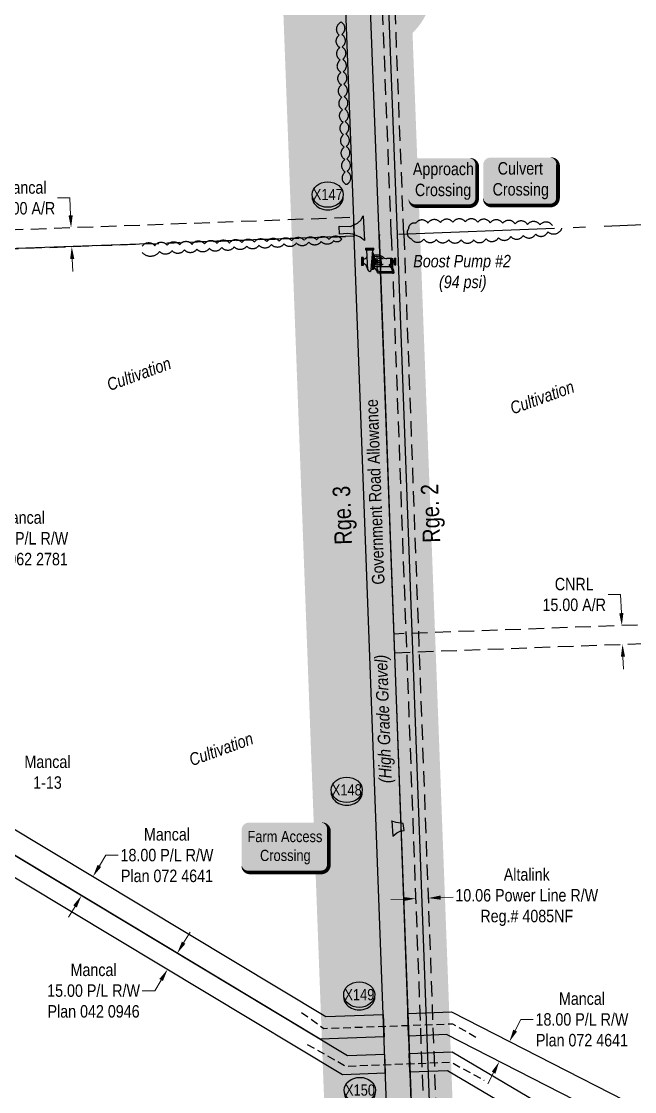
# Model space of a CAD drawing. Extents: x 665644 to 688844, y 5825051 to 5844826.
# Drawn here: x 683203 to 683695, y 5832525 to 5833384 of the extents above; entities that cross this region are included whole.
import ezdxf
from ezdxf.enums import TextEntityAlignment as Align

# ---------------------------------------------------------------- set-up
doc = ezdxf.new("R2010")
doc.units = 0
doc.header["$LTSCALE"] = 5
doc.header["$PDSIZE"] = 0.5
for name, pattern in [('0', [1, 1, 0]), ('foc-ACCESSROAD', [3.75, 2.5, -1.25]), ('foc-FLOWLINE', [3.75, 2.5, -1.25]), ('foc-QUARTERLINE', [33, 25, -3, 2, -3]), ('UG_PIPE', [1.875, 1.25, -0.625])]:
    doc.linetypes.add(name, pattern=pattern)
doc.layers.get('Defpoints').update_dxf_attribs({"color": 9})
doc.layers.add('01452-24_Pumps', color=7, linetype='Continuous', plot=False)
for name, color, linetype in [('AS-PIPE-UG', 44, 'UG_PIPE'), ('AS-POWER', 104, 'foc-POWER'), ('AS-ROADS', 254, 'Continuous'), ('CG-NOTES', 7, 'Continuous'), ('D-TXT', 6, 'Continuous'), ('F-AR', 190, 'foc-ACCESSROAD'), ('F-EZE', 190, 'foc-FLOWLINE'), ('F-RW', 190, 'Continuous'), ('F-WS', 190, 'foc-ACCESSROAD'), ('L-BD', 7, 'Continuous'), ('L-QSEC', 8, 'foc-QUARTERLINE'), ('L-ROAD-T', 7, 'Continuous'), ('L-SEC', 7, 'Continuous'), ('P-BUFFER-H 30m', 51, 'Continuous'), ('P-CROSSINGS', 250, 'Continuous'), ('P-TEMP-BLOCKS', 250, 'Continuous'), ('T-BUSH', 110, '0')]:
    doc.layers.add(name, color=color, linetype=linetype)
for name, color, linetype, lineweight in [('F-AR-T', 190, 'Continuous', 9), ('F-EZE-T', 190, 'Continuous', 9), ('F-RW-T', 190, 'Continuous', 9), ('F-WS-T', 190, 'Continuous', 9), ('T-TEXT', 48, 'Continuous', 18)]:
    doc.layers.add(name, color=color, linetype=linetype, lineweight=lineweight)
doc.layers.add('P-PROPOSED-WL4', color=7, linetype='Continuous', true_color=0x5b5bc8)
doc.styles.add('100L', font='ARIALN.TTF', dxfattribs={"height": 11})
doc.styles.add('175L', font='ARIALN.TTF', dxfattribs={"height": 20})
doc.styles.add('80', font='ARIALN.TTF', dxfattribs={"height": 10})
doc.styles.add('80CG', font='ARIALN.TTF', dxfattribs={"height": 10})
doc.styles.add('80L', font='ARIALN.TTF', dxfattribs={"height": 10})
doc.styles.add('80LS', font='ARIALNI.TTF', dxfattribs={"height": 10})
doc.styles.add('Crossing', font='ARIALN.TTF', dxfattribs={"height": 10})
doc.styles.add('foc-LtypeFont', font='ARIALN.TTF', dxfattribs={"height": 7.35})
doc.linetypes.add('foc-POWER', pattern='A,6,-1,["P",foc-LtypeFont,S=0.2,R=0,X=-0.625,Y=-0.75],-1.24,4', length=12.24)
doc.dimstyles.new('Compass 5 000', dxfattribs={"dimscale": 5, "dimtxt": 9, "dimasz": 2, "dimexe": 0.2, "dimexo": 0.0625, "dimgap": 0.5, "dimtad": 0, "dimtih": 1, "dimtoh": 1, "dimzin": 0, "dimdsep": 46, "dimtxsty": '80CG', "dimcen": 0.1, "dimse1": 1, "dimse2": 1, "dimclrd": 256, "dimclrt": 256, "dimaunit": 1, "dimadec": 4, "dimazin": 0, "dimtfac": 0.06, "dimtofl": 0, "dimtmove": 0, "dimatfit": 1, "dimfxl": 0.2, "dimtolj": 1, "dimtzin": 0, "dimlwd": -1, "dimarcsym": 0})

# ---------------------------------------------------------------- blocks, each defined once
blk = doc.blocks.new('*U385')
h = blk.add_hatch(color=254)
edge = h.paths.add_edge_path()
edge.add_line((-24, -20), (24, -20))
edge.add_arc((24, -14), 6, 270, 360)
edge.add_line((30, -14), (30, 12.5))
edge.add_arc((24, 12.5), 6, 0, 90)
edge.add_line((24, 18.5), (-24, 18.5))
edge.add_arc((-24, 12.5), 6, 90, 180)
edge.add_line((-30, 12.5), (-30, -14))
edge.add_arc((-24, -14), 6, 180, 270)
at = {"color": 160, "flags": 128}
blk.add_lwpolyline([(-24, -20, 3, 3, 0), (24, -20, 3, 3, 0.414214), (30, -14, 3, 3, 0), (30, 12.5, 3, 0, 0.414214), (24, 18.5, 0, 0, 0), (-24, 18.5, 0, 0, 0.414214), (-30, 12.5, 0, 0, 0), (-30, -14, 0, 3, 0.414214)], format="xyseb", close=True, dxfattribs=at)
at = {"color": 160, "style": '80'}
blk.add_attdef('ENTER_TEXT_001', (-26.85, -4.92), '', height=10, dxfattribs=at)
blk = doc.blocks.new('*D2086')
at = {"layer": 'Defpoints', "color": 0, "transparency": 16777216}
for p in [(683233.83, 5833217.71), (683242.59, 5833218.03), (683234.38, 5833202.72)]:
    blk.add_point(p, dxfattribs=at)
at = {"layer": 'F-AR-T', "transparency": 16777216}
for p, q in [((683241.7, 5833242.06), (683231.7, 5833242.06)), ((683242.22, 5833228.02), (683241.7, 5833242.06)), ((683243.51, 5833193.05), (683243.88, 5833183.05))]:
    blk.add_line(p, q, dxfattribs=at)
for points in [[(683243.89, 5833228.08), (683240.55, 5833227.96), (683242.59, 5833218.03)], [(683245.18, 5833193.11), (683241.84, 5833192.99), (683243.14, 5833203.04)]]:
    blk.add_solid(points, dxfattribs=at)
at = {"layer": 'F-AR-T', "transparency": 16777216, "insert": (683204.42, 5833242.06), "char_height": 10, "attachment_point": 5, "style": '80CG'}
blk.add_mtext('\\A1;Mancal\\P15.00 A/R', dxfattribs=at)
blk = doc.blocks.new('*D2088')
at = {"layer": 'Defpoints', "color": 0, "transparency": 16777216}
for p in [(683668.31, 5832898.08), (683684.63, 5832898.69), (683668.86, 5832883.09)]:
    blk.add_point(p, dxfattribs=at)
at = {"layer": 'F-AR-T', "transparency": 16777216}
for p, q in [((683683.71, 5832923.64), (683673.71, 5832923.64)), ((683684.26, 5832908.68), (683683.71, 5832923.64)), ((683685.56, 5832873.71), (683685.93, 5832863.71))]:
    blk.add_line(p, q, dxfattribs=at)
for points in [[(683685.93, 5832908.74), (683682.6, 5832908.62), (683684.63, 5832898.69)], [(683687.23, 5832873.77), (683683.9, 5832873.64), (683685.19, 5832883.7)]]:
    blk.add_solid(points, dxfattribs=at)
at = {"layer": 'F-AR-T', "transparency": 16777216, "insert": (683646.43, 5832923.64), "char_height": 10, "attachment_point": 5, "style": '80CG'}
blk.add_mtext('\\A1;CNRL\\P15.00 A/R', dxfattribs=at)
blk = doc.blocks.new('*D2092')
at = {"layer": 'Defpoints', "color": 0, "transparency": 16777216}
for p in [(683519.03, 5832683.1), (683529.08, 5832683.49), (683529.22, 5832679.88)]:
    blk.add_point(p, dxfattribs=at)
at = {"layer": 'F-EZE-T', "transparency": 16777216}
for p, q in [((683509.17, 5832679.11), (683499.18, 5832678.72)), ((683539.21, 5832680.26), (683549.2, 5832680.64))]:
    blk.add_line(p, q, dxfattribs=at)
for points in [[(683509.11, 5832680.77), (683509.24, 5832677.44), (683519.17, 5832679.49)], [(683539.15, 5832681.93), (683539.27, 5832678.59), (683529.22, 5832679.88)]]:
    blk.add_solid(points, dxfattribs=at)
at = {"layer": 'F-EZE-T', "transparency": 16777216, "insert": (683608.34, 5832680.64), "char_height": 10, "attachment_point": 5, "style": '80CG'}
blk.add_mtext('\\A1;Altalink\\P10.06 Power Line R/W\\PReg.# 4085NF', dxfattribs=at)
blk = doc.blocks.new('*D2117')
at = {"layer": 'Defpoints', "color": 0, "transparency": 16777216}
for p in [(683245.25, 5832706.16), (683260.17, 5832697.18), (683235.98, 5832690.76)]:
    blk.add_point(p, dxfattribs=at)
at = {"layer": 'F-RW-T', "transparency": 16777216}
for p, q in [((683265.32, 5832705.75), (683270.48, 5832714.32)), ((683270.48, 5832714.32), (683280.48, 5832714.32)), ((683245.75, 5832673.22), (683240.59, 5832664.65))]:
    blk.add_line(p, q, dxfattribs=at)
for points in [[(683263.9, 5832706.61), (683266.75, 5832704.89), (683260.17, 5832697.18)], [(683244.32, 5832674.07), (683247.18, 5832672.36), (683250.9, 5832681.78)]]:
    blk.add_solid(points, dxfattribs=at)
at = {"layer": 'F-RW-T', "transparency": 16777216, "insert": (683319.57, 5832714.32), "char_height": 10, "attachment_point": 5, "style": '80CG'}
blk.add_mtext('\\A1;Mancal\\P18.00 P/L R/W\\PPlan 072 4641', dxfattribs=at)
blk = doc.blocks.new('*D2118')
at = {"layer": 'Defpoints', "color": 0, "transparency": 16777216}
for p in [(683321.17, 5832639.49), (683313.44, 5832626.65), (683320.05, 5832622.67)]:
    blk.add_point(p, dxfattribs=at)
at = {"layer": 'F-RW-T', "transparency": 16777216}
for p, q in [((683332.94, 5832644.08), (683338.1, 5832652.65)), ((683314.89, 5832614.1), (683309.74, 5832605.53)), ((683309.74, 5832605.53), (683299.74, 5832605.53))]:
    blk.add_line(p, q, dxfattribs=at)
for points in [[(683331.51, 5832644.94), (683334.37, 5832643.22), (683327.78, 5832635.51)], [(683313.47, 5832614.96), (683316.32, 5832613.24), (683320.05, 5832622.67)]]:
    blk.add_solid(points, dxfattribs=at)
at = {"layer": 'F-RW-T', "transparency": 16777216, "insert": (683260.65, 5832605.53), "char_height": 10, "attachment_point": 5, "style": '80CG'}
blk.add_mtext('\\A1;Mancal\\P15.00 P/L R/W\\PPlan 042 0946', dxfattribs=at)
blk = doc.blocks.new('*D2120')
at = {"layer": 'Defpoints', "color": 0, "transparency": 16777216}
for p in [(683593.04, 5832565.32), (683594.47, 5832564.59), (683584.84, 5832549.3)]:
    blk.add_point(p, dxfattribs=at)
at = {"layer": 'F-RW-T', "transparency": 16777216}
for p, q in [((683599.02, 5832573.5), (683603.58, 5832582.4)), ((683603.58, 5832582.4), (683613.58, 5832582.4)), ((683581.71, 5832539.67), (683577.15, 5832530.77))]:
    blk.add_line(p, q, dxfattribs=at)
for points in [[(683597.54, 5832574.26), (683600.51, 5832572.74), (683594.47, 5832564.59)], [(683580.23, 5832540.43), (683583.19, 5832538.91), (683586.27, 5832548.57)]]:
    blk.add_solid(points, dxfattribs=at)
at = {"layer": 'F-RW-T', "transparency": 16777216, "insert": (683652.66, 5832582.4), "char_height": 10, "attachment_point": 5, "style": '80CG'}
blk.add_mtext('\\A1;Mancal\\P18.00 P/L R/W\\PPlan 072 4641', dxfattribs=at)
blk = doc.blocks.new('*D2135')
at = {"layer": 'Defpoints', "color": 0, "transparency": 16777216}
for p in [(683128.89, 5832969.9), (683143.87, 5832970.45), (683143.96, 5832967.98)]:
    blk.add_point(p, dxfattribs=at)
at = {"layer": 'F-RW-T', "transparency": 16777216}
for p, q in [((683118.99, 5832967.05), (683109, 5832966.68)), ((683153.96, 5832968.35), (683163.95, 5832968.71))]:
    blk.add_line(p, q, dxfattribs=at)
for points in [[(683118.93, 5832968.72), (683119.05, 5832965.39), (683128.99, 5832967.42)], [(683153.9, 5832970.01), (683154.02, 5832966.68), (683143.96, 5832967.98)]]:
    blk.add_solid(points, dxfattribs=at)
at = {"layer": 'F-RW-T', "transparency": 16777216, "insert": (683203.04, 5832968.71), "char_height": 10, "attachment_point": 5, "style": '80CG'}
blk.add_mtext('\\A1;Mancal\\P15.00 P/L R/W\\PPlan 062 2781', dxfattribs=at)
blk = doc.blocks.new('xing2')
h = blk.add_hatch(color=50)
h.dxf.hatch_style = 1
edge = h.paths.add_edge_path()
edge.add_ellipse((0, 0), major_axis=(-12.5, 0), ratio=0.816297, start_angle=0, end_angle=360)
h = blk.add_hatch(color=250)
h.dxf.hatch_style = 1
edge = h.paths.add_edge_path()
edge.add_ellipse((0, -2.05), major_axis=(-12.5, 0), ratio=0.816297, start_angle=0, end_angle=180)
edge.add_line((12.5, -2.05), (12.5, 0))
edge.add_ellipse((0, 0), major_axis=(-12.5, 0), ratio=0.816297, start_angle=0, end_angle=180, ccw=False)
edge.add_line((-12.5, 0), (-12.5, -2.05))
at = {"color": 250}
blk.add_ellipse((0, 0), major_axis=(-12.5, 0), ratio=0.816297, dxfattribs=at)
blk.add_ellipse((0, -2.05), major_axis=(-12.5, 0), ratio=0.816297, start_param=0, end_param=3.141593, dxfattribs=at)
at = {"color": 250, "style": 'Crossing'}
blk.add_attdef('CROSSING', text='', height=9, dxfattribs=at).set_placement((0.09, 0.02), align=Align.MIDDLE_CENTER)
at = {"color": 250, "style": 'Crossing', "flags": 1}
for tag, p in [('OWNER', (0.09, -12.49)), ('DESCRIPTION', (0.09, -25.77)), ('LOCATION', (0.09, -39.3)), ('DWG_REF', (0.09, -52.84))]:
    blk.add_attdef(tag, text='', height=9, dxfattribs=at).set_placement(p, align=Align.MIDDLE_CENTER)
blk = doc.blocks.new('*U2047')
h = blk.add_hatch(color=59)
edge = h.paths.add_edge_path()
edge.add_line((-21.5, -20), (21.5, -20))
edge.add_arc((21.5, -14), 6, 270, 360)
edge.add_line((27.5, -14), (27.5, 12.5))
edge.add_arc((21.5, 12.5), 6, 0, 90)
edge.add_line((21.5, 18.5), (-21.5, 18.5))
edge.add_arc((-21.5, 12.5), 6, 90, 180)
edge.add_line((-27.5, 12.5), (-27.5, -14))
edge.add_arc((-21.5, -14), 6, 180, 270)
at = {"color": 1, "flags": 128}
blk.add_lwpolyline([(-21.5, -20, 3, 3, 0), (21.5, -20, 3, 3, 0.414214), (27.5, -14, 3, 3, 0), (27.5, 12.5, 3, 0, 0.414214), (21.5, 18.5, 0, 0, 0), (-21.5, 18.5, 0, 0, 0.414214), (-27.5, 12.5, 0, 0, 0), (-27.5, -14, 0, 3, 0.414214)], format="xyseb", close=True, dxfattribs=at)
blk.add_lwpolyline([(-70.43, -37.66, 0, 7.5, 0), (0, 0, 0, 0, 0)], format="xyseb", dxfattribs=at)
at = {"color": 1, "style": '80'}
blk.add_attdef('ENTER_TEXT_001', (-35.99, -5), '', height=10, dxfattribs=at)
blk = doc.blocks.new('*U2072')
h = blk.add_hatch(color=71)
edge = h.paths.add_edge_path()
edge.add_line((-29, -21.5), (29, -21.5))
edge.add_arc((29, -15.5), 6, 270, 360)
edge.add_line((35, -15.5), (35, 12.5))
edge.add_arc((29, 12.5), 6, 0, 90)
edge.add_line((29, 18.5), (-29, 18.5))
edge.add_arc((-29, 12.5), 6, 90, 180)
edge.add_line((-35, 12.5), (-35, -15.5))
edge.add_arc((-29, -15.5), 6, 180, 270)
at = {"color": 250, "flags": 128}
blk.add_lwpolyline([(-29, -21.5, 3, 3, 0), (29, -21.5, 3, 3, 0.414214), (35, -15.5, 3, 3, 0), (35, 12.5, 3, 0, 0.414214), (29, 18.5, 0, 0, 0), (-29, 18.5, 0, 0, 0.414214), (-35, 12.5, 0, 0, 0), (-35, -15.5, 0, 3, 0.414214)], format="xyseb", close=True, dxfattribs=at)
at = {"flags": 128}
blk.add_lwpolyline([(69.53, 18.95, 0, 7.5, 0), (0, 0, 0, 0, 0)], format="xyseb", dxfattribs=at)
at = {"color": 250, "style": '80'}
blk.add_attdef('ENTER_TEXT_001', (-30.66, 2.65), '', height=9, dxfattribs=at)
blk = doc.blocks.new('A$C32476C2E')
for p, q in [((-61.9, 54.2), (-61.9, 47.2)), ((-61.9, 54.2), (-26.7, 54.2)), ((-61.9, 50.7), (-26.7, 50.7)), ((-61.9, 47.2), (-26.7, 47.2)), ((-51.3, -37.8), (-56.6, 46.4)), ((-37.3, -37.2), (-31, 46.6)), ((-26.7, 47.2), (-26.7, 54.2)), ((-72.4, 15.5), (-79.5, 15.5)), ((-79.5, 15.5), (-79.5, -19.6)), ((-76, 15.5), (-76, -19.6)), ((-72.4, 15.5), (-72.4, -19.6)), ((-32, -2.1), (-32, 33.1)), ((-27.6, 33.1), (-32, 33.1)), ((-27.6, 24.3), (-27.6, 33.1)), ((-27.6, -2.1), (-27.6, 24.3)), ((-23.2, 24.3), (-27.6, 24.3)), ((-23.2, -2.1), (-23.2, 24.3)), ((-19.7, -2.1), (-19.7, 6.8)), ((-19.7, 4.3), (-13.4, 4.3)), ((-13.4, 6.8), (-9.9, 6.8)), ((-13.4, -2.1), (-13.4, 6.8)), ((-9.9, -2.1), (-9.9, 6.8)), ((-9.9, 2.3), (1.4, 2.3)), ((1.4, 4.2), (3.1, 5.9)), ((1.4, -2.1), (1.4, 4.2)), ((3.1, -2.1), (3.1, 8.5)), ((5.3, -2.1), (5.3, 8.8)), ((50.6, 10.2), (29.5, 10.2)), ((47.1, -14.4), (47.1, 10.2)), ((50.6, -14.4), (50.6, 10.2)), ((54.1, 3.2), (50.6, 6.7)), ((54.1, -7.3), (54.1, 3.2)), ((59.4, 2.3), (54.1, 2.3)), ((62.9, 5), (59.4, 5)), ((59.4, -9.1), (59.4, 5)), ((62.9, -16.1), (62.9, 12)), ((62.9, 12), (68.2, 12)), ((68.2, -16.1), (68.2, 12)), ((-72.4, -19.6), (-79.5, -19.6)), ((-51.1, -39.2), (-57.1, -22.7)), ((-27.6, -37.2), (-37.3, -37.2)), ((-32, -2.1), (-32, -37.2)), ((-27.6, -2.1), (-27.6, -28.4)), ((-27.6, -28.4), (-27.6, -37.2)), ((-23.2, -28.4), (-27.6, -28.4)), ((-23.2, -2.1), (-23.2, -28.4)), ((-19.7, -2.1), (-19.7, -10.9)), ((-19.7, -8.4), (-13.4, -8.4)), ((-13.4, -2.1), (-13.4, -10.9)), ((-13.4, -10.9), (-9.9, -10.9)), ((4.3, -24.1), (-10.6, -26.9)), ((-9.9, -2.1), (-9.9, -10.9)), ((-9.9, -6.5), (1.4, -6.5)), ((54.9, -45.8), (-6.2, -45.8)), ((1.4, -2.1), (1.4, -8.3)), ((1.4, -8.3), (3.1, -10)), ((3.1, -2.1), (3.1, -12.6)), ((4.3, -18.7), (4.3, -24.1)), ((4.3, -24.1), (45.7, -24.1)), ((5.3, -2.1), (5.3, -12.9)), ((50.6, -14.4), (45.3, -14.4)), ((54.1, -7.3), (50.6, -10.8)), ((59.4, -6.5), (54.1, -6.5)), ((62.9, -9.1), (59.4, -9.1)), ((62.9, -16.1), (68.2, -16.1)), ((-10.2, -51.1), (61.2, -51.1)), ((4.3, -49), (2.2, -51.1)), ((39.4, -49), (4.3, -49)), ((39.4, -49), (41.5, -51.1))]:
    blk.add_line(p, q)
for centre, radius, start, end in [((-57.3, 46.5), 0.664, 348.3965, 77.2723), ((-30.3, 46.4), 0.729, 94.5399, 183.8661), ((-70.7, 24.3), 16, 263.5945, 348.0269), ((-14.1, -21.6), 46.8, 56.1901, 101.1901), ((-14.1, -21.6), 40.7, 56.1901, 102.9092), ((-13.7, 6), 6.05, 82.5569, 172.5569), ((-13.8, -30.6), 42.6, 66.5291, 88.7878), ((3.5, 13.4), 4.89, 265.5774, 292.9639), ((6.9, 5.5), 3.68, 95.1632, 112.9639), ((13.4, 17.3), 7.11, 226.6908, 273.7462), ((29.2, 35), 24.7, 225.6986, 270.6986), ((-71, -26.8), 14.5, 16.3708, 95.5387), ((-44.3, -37.5), 7.04, 182.3453, 2.3453), ((-14.1, 17.5), 40.7, 257.0908, 303.8099), ((-52.7, -60.4), 43.5, 12.3381, 47.3381), ((-13.7, -10.1), 6.05, 187.4431, 277.4431), ((-9.9, -30.4), 3.52, 100.7582, 215.0512), ((-13.8, 26.5), 42.6, 271.2122, 293.4709), ((-52.7, -60.4), 48.7, 17.3819, 35.0512), ((3.5, -17.5), 4.89, 67.0361, 94.4226), ((6.9, -9.6), 3.68, 247.0361, 264.8368), ((13.4, -21.5), 7.11, 86.2538, 133.3092), ((-10.2, -60.7), 66.8, 12.8303, 42.6217), ((-10.2, -60.7), 72.1, 7.6217, 42.6217)]:
    blk.add_arc(centre, radius, start, end)

msp = doc.modelspace()

# ---------------------------------------------------------------- hatches: boundary and pattern name
at = {"layer": 'AS-ROADS'}
h = msp.add_hatch(color=256, dxfattribs=at)
h.dxf.hatch_style = 1
h.paths.add_polyline_path([(683457.709, 5833219.443), (683466.913, 5833219.047), (683472.455, 5833221.816), (683475.227, 5833224.19), (683477.008, 5833227.652), (683478.097, 5833207.969), (683474.534, 5833210.64), (683468.695, 5833213.014), (683464.34, 5833213.607), (683458.105, 5833212.915)])
h = msp.add_hatch(color=256, dxfattribs=at)
h.dxf.hatch_style = 1
h.paths.add_polyline_path([(683500.968, 5832729.49), (683504.127, 5832732.222), (683506.74, 5832733.619), (683509.899, 5832734.165), (683509.17, 5832739.812), (683503.459, 5832740.662), (683500.117, 5832741.694), (683500.056, 5832741.876)])
at = {"layer": 'P-BUFFER-H 30m'}
h = msp.add_hatch(color=256, dxfattribs=at)
h.dxf.hatch_style = 1
edge = h.paths.add_edge_path()
edge.add_line((677193.269, 5828855.566), (677090.336, 5828851.801))
edge.add_line((677090.336, 5828851.801), (677088.023, 5828904.381))
edge.add_arc((677137.974, 5828906.578), 50, 92.094528, 182.519115, ccw=False)
edge.add_line((677136.147, 5828956.545), (677941.688, 5828986.006))
edge.add_line((677941.688, 5828986.006), (678734.42, 5829015.192))
edge.add_line((678734.42, 5829015.192), (678774.367, 5829016.654))
edge.add_line((678774.367, 5829016.654), (678795.396, 5829017.452))
edge.add_arc((678838.014, 5828991.303), 50, 92.178655, 148.468111, ccw=False)
edge.add_line((678836.113, 5829041.267), (679095.938, 5829051.152))
edge.add_line((679095.938, 5829051.152), (679103.036, 5829053.873))
edge.add_arc((679120.935, 5829007.187), 50, 92.18666, 110.977343, ccw=False)
edge.add_line((679119.028, 5829057.15), (679561.069, 5829074.029))
edge.add_arc((679566.877, 5829024.367), 50, 92.195397, 96.670962, ccw=False)
edge.add_line((679564.962, 5829074.33), (680316.8, 5829103.153))
edge.add_line((680316.8, 5829103.153), (680289.023, 5829852.071))
edge.add_line((680289.023, 5829852.071), (680264.048, 5830522.758))
edge.add_arc((680314.013, 5830524.619), 50, 133.261285, 182.132573, ccw=False)
edge.add_line((680279.747, 5830561.031), (680276.19, 5830656.553))
edge.add_line((680276.19, 5830656.553), (680246.206, 5831460.205))
edge.add_line((680246.206, 5831460.205), (680215.344, 5832284.366))
edge.add_arc((680265.309, 5832286.237), 50, 92.148626, 182.144523, ccw=False)
edge.add_line((680263.435, 5832336.202), (681068.877, 5832366.421))
edge.add_line((681068.877, 5832366.421), (681821.394, 5832394.722))
edge.add_line((681821.394, 5832394.722), (681805.592, 5832816.244))
edge.add_arc((681855.557, 5832818.117), 50, 143.113192, 182.146882, ccw=False)
edge.add_line((681815.566, 5832848.129), (681834.727, 5832873.661))
edge.add_arc((681874.718, 5832843.649), 50, 2.145927, 143.113192, ccw=False)
edge.add_line((681924.683, 5832845.521), (681941.407, 5832399.199))
edge.add_line((681941.407, 5832399.199), (682694.704, 5832426.991))
edge.add_line((682694.704, 5832426.991), (683448.053, 5832454.846))
edge.add_line((683448.053, 5832454.846), (683412.213, 5833411.237))
edge.add_arc((683462.178, 5833413.109), 50, 133.565482, 182.146115, ccw=False)
edge.add_line((683427.719, 5833449.338), (683406.04, 5834013.774))
edge.add_line((683406.04, 5834013.774), (683375.91, 5834817.728))
edge.add_line((683375.91, 5834817.728), (683346.274, 5835616.304))
edge.add_line((683346.274, 5835616.304), (683345.971, 5835624.47))
edge.add_arc((683395.936, 5835626.324), 50, 171.348033, 182.125311, ccw=False)
edge.add_arc((683395.097, 5835645.629), 50, 182.142372, 193.631033, ccw=False)
edge.add_line((683345.132, 5835643.76), (683345.021, 5835646.731))
edge.add_line((683345.021, 5835646.731), (683335.11, 5835911.648))
edge.add_arc((683366.567, 5835950.513), 50, 182.141669, 231.014692, ccw=False)
edge.add_line((683316.601, 5835948.644), (683298.039, 5836445.008))
edge.add_line((683298.039, 5836445.008), (683267.917, 5837249.164))
edge.add_line((683267.917, 5837249.164), (683237.717, 5838052.934))
edge.add_line((683237.717, 5838052.934), (683209.07, 5838812.752))
edge.add_line((683209.07, 5838812.752), (683139.449, 5838810.244))
edge.add_arc((683137.649, 5838860.212), 50, 205.68511, 272.063103, ccw=False)
edge.add_arc((683124.628, 5838876.927), 50, 182.119792, 230.149866, ccw=False)
edge.add_line((683074.663, 5838875.077), (683017.909, 5840408.349))
edge.add_arc((683049.4, 5840447.187), 50, 182.145622, 230.963518, ccw=False)
edge.add_line((682999.435, 5840445.315), (682997.691, 5840491.846))
edge.add_line((682997.691, 5840491.846), (682967.908, 5841296.329))
edge.add_line((682967.908, 5841296.329), (682938.387, 5842093.709))
edge.add_arc((682988.352, 5842095.559), 50, 111.056679, 182.120317, ccw=False)
edge.add_arc((683005.084, 5842106.218), 50, 91.93417, 133.94126, ccw=False)
edge.add_line((683003.396, 5842156.19), (683115.102, 5842159.962))
edge.add_arc((683116.789, 5842109.99), 50, 73.049626, 91.934171, ccw=False)
edge.add_arc((683171.26, 5842288.71), 136.837, 253.049626, 272.060035)
edge.add_arc((683177.977, 5842101.994), 50, 91.934143, 92.060035, ccw=False)
edge.add_line((683176.289, 5842151.966), (683814.64, 5842173.523))
edge.add_line((683814.64, 5842173.523), (684621.661, 5842200.776))
edge.add_line((684621.661, 5842200.776), (684641.583, 5842201.582))
edge.add_line((684641.583, 5842201.582), (685446.139, 5842234.14))
edge.add_line((685446.139, 5842234.14), (685960.118, 5842255.042))
edge.add_arc((685970.6, 5841999.021), 256.236, 75.235843, 92.344426, ccw=False)
edge.add_arc((686023.158, 5842198.447), 50, 25.111824, 75.237538, ccw=False)
edge.add_line((686068.432, 5842219.666), (686069.06, 5842218.328))
edge.add_line((686069.06, 5842218.328), (686069.117, 5842218.206))
edge.add_line((686069.117, 5842218.206), (686151.794, 5842041.802))
edge.add_line((686151.794, 5842041.802), (686199.9, 5842064.349))
edge.add_arc((686221.119, 5842019.075), 50, 28.961833, 115.111824, ccw=False)
edge.add_arc((684692.829, 5841173.26), 1796.733, 27.368596, 28.961833, ccw=False)
edge.add_arc((686159.441, 5842138.172), 189.59, 312.879002, 331.455065)
edge.add_arc((686369.908, 5842023.684), 50, 151.393766, 151.455059, ccw=False)
edge.add_line((686326.011, 5842047.623), (686381.479, 5842149.331))
edge.add_arc((686653.533, 5842001.316), 309.713, 123.621492, 151.450949, ccw=False)
edge.add_arc((686531.973, 5842256.565), 50, 92.201047, 176.958117, ccw=False)
edge.add_line((686530.053, 5842306.528), (686619.657, 5842309.972))
edge.add_arc((686643.221, 5842265.873), 50, 92.204612, 118.118042, ccw=False)
edge.add_line((686641.298, 5842315.836), (687072.891, 5842332.451))
edge.add_line((687072.891, 5842332.451), (687822.064, 5842360.601))
edge.add_line((687822.064, 5842360.601), (687807.746, 5842732.726))
edge.add_line((687807.746, 5842732.726), (687793.2, 5843110.266))
edge.add_line((687793.2, 5843110.266), (687764.495, 5843859.411))
edge.add_line((687764.495, 5843859.411), (687743.267, 5843858.637))
edge.add_arc((687741.445, 5843908.604), 50, 182.098258, 272.088052, ccw=False)
edge.add_line((687691.478, 5843906.773), (687690.919, 5843922.037))
edge.add_line((687690.919, 5843922.037), (687685.175, 5843921.826))
edge.add_arc((687683.342, 5843971.793), 50, 182.100577, 272.100577, ccw=False)
edge.add_line((687633.376, 5843969.96), (687633.266, 5843972.958))
edge.add_arc((687683.232, 5843974.791), 50, 92.100577, 182.100577, ccw=False)
edge.add_line((687681.4, 5844024.757), (687740.11, 5844026.91))
edge.add_arc((687741.943, 5843976.944), 50, 2.098258, 92.100577, ccw=False)
edge.add_line((687791.909, 5843978.775), (687792.469, 5843963.499))
edge.add_line((687792.469, 5843963.499), (687813.608, 5843964.27))
edge.add_arc((687815.43, 5843914.303), 50, 2.194388, 92.088052, ccw=False)
edge.add_line((687865.394, 5843916.218), (687896.124, 5843114.22))
edge.add_line((687896.124, 5843114.22), (687910.67, 5842736.689))
edge.add_line((687910.67, 5842736.689), (687927.027, 5842311.553))
edge.add_arc((687877.064, 5842309.631), 50, -87.848159, 2.203367, ccw=False)
edge.add_line((687878.942, 5842259.666), (687076.807, 5842229.526))
edge.add_line((687076.807, 5842229.526), (686670.09, 5842213.869))
edge.add_arc((686646.522, 5842257.966), 50, 272.201051, 298.122091, ccw=False)
edge.add_line((686648.442, 5842208.003), (686596.388, 5842206.002))
edge.add_arc((686560.226, 5842240.533), 50, 291.298983, 316.321618, ccw=False)
edge.add_arc((686653.529, 5842001.211), 206.866, 111.298983, 121.896872)
edge.add_arc((686653.557, 5842001.471), 206.66, 121.941438, 151.489667)
edge.add_arc((686425.335, 5842125.444), 53.06, 331.393824, 331.484794, ccw=False)
edge.add_line((686471.918, 5842100.039), (686416.45, 5841998.332))
edge.add_arc((686159.441, 5842138.172), 292.59, 301.108355, 331.449231, ccw=False)
edge.add_arc((686284.777, 5841930.468), 50, 298.449673, 301.108355, ccw=False)
edge.add_line((686308.597, 5841886.506), (686291.758, 5841877.383))
edge.add_arc((686267.939, 5841921.345), 50, 205.404975, 298.449673, ccw=False)
edge.add_arc((684692.829, 5841173.26), 1693.733, 25.404975, 25.750387)
edge.add_arc((684692.829, 5841173.26), 1693.733, 25.750387, 25.872374)
edge.add_arc((684692.829, 5841173.26), 1693.733, 25.872374, 27.286963)
edge.add_line((686198.086, 5841949.747), (686147.516, 5841926.046))
edge.add_arc((686126.297, 5841971.32), 50, 205.111824, 295.111824, ccw=False)
edge.add_line((686081.023, 5841950.1), (685986.671, 5842151.411))
edge.add_arc((685970.594, 5841998.967), 153.289, 83.979554, 92.346249)
edge.add_line((685964.318, 5842152.128), (685450.314, 5842131.225))
edge.add_line((685450.314, 5842131.225), (684645.747, 5842098.667))
edge.add_line((684645.747, 5842098.667), (684625.647, 5842097.854))
edge.add_arc((684623.626, 5842147.813), 50, 271.93414, 272.316338, ccw=False)
edge.add_line((684625.314, 5842097.841), (683818.117, 5842070.582))
edge.add_line((683818.117, 5842070.582), (683179.82, 5842049.027))
edge.add_arc((683171.26, 5842288.71), 239.836, 255.283109, 272.045257, ccw=False)
edge.add_line((683110.332, 5842056.742), (683042.91, 5842054.466))
edge.add_line((683042.91, 5842054.466), (683070.838, 5841300.139))
edge.add_line((683070.838, 5841300.139), (683100.62, 5840495.68))
edge.add_line((683100.62, 5840495.68), (683101.228, 5840479.451))
edge.add_arc((683069.751, 5840440.602), 50, 2.119826, 50.984286, ccw=False)
edge.add_line((683119.717, 5840442.452), (683176.263, 5838914.799))
edge.add_arc((683139.864, 5838880.519), 50, 43.036828, 43.28391, ccw=False)
edge.add_line((683176.41, 5838914.642), (683258.239, 5838917.59))
edge.add_arc((683260.039, 5838867.622), 50, 2.159178, 92.063103, ccw=False)
edge.add_line((683310.003, 5838869.506), (683340.644, 5838056.808))
edge.add_line((683340.644, 5838056.808), (683370.844, 5837253.025))
edge.add_line((683370.844, 5837253.025), (683400.967, 5836448.86))
edge.add_line((683400.967, 5836448.86), (683418.01, 5835993.127))
edge.add_arc((683386.553, 5835954.262), 50, 2.142401, 51.013902, ccw=False)
edge.add_line((683436.518, 5835956.131), (683446.074, 5835700.688))
edge.add_line((683446.074, 5835700.688), (683600.399, 5835706.872))
edge.add_line((683600.399, 5835706.872), (683603.406, 5835706.992))
edge.add_line((683603.406, 5835706.992), (684089.691, 5835726.416))
edge.add_line((684089.691, 5835726.416), (684311.983, 5835735.295))
edge.add_line((684311.983, 5835735.295), (684841.261, 5835756.416))
edge.add_line((684841.261, 5835756.416), (684873.734, 5835780.118))
edge.add_arc((684903.212, 5835739.731), 50, 36.125072, 126.125473, ccw=False)
edge.add_line((684943.598, 5835769.209), (684946.083, 5835765.805))
edge.add_line((684946.083, 5835765.805), (684975.416, 5835766.987))
edge.add_arc((684977.43, 5835717.028), 50, -29.571573, 92.308021, ccw=False)
edge.add_line((685020.917, 5835692.352), (685015.074, 5835682.056))
edge.add_line((685015.074, 5835682.056), (685003.195, 5835661.117))
edge.add_arc((684959.707, 5835685.791), 50, 272.287823, 330.431041, ccw=False)
edge.add_line((684961.703, 5835635.831), (684201.401, 5835605.456))
edge.add_line((684201.401, 5835605.456), (683450.859, 5835575.476))
edge.add_line((683450.859, 5835575.476), (683478.838, 5834821.566))
edge.add_line((683478.838, 5834821.566), (683508.966, 5834017.678))
edge.add_line((683508.966, 5834017.678), (683532.198, 5833412.795))
edge.add_arc((683482.235, 5833410.876), 50, -46.492144, 2.199485, ccw=False)
edge.add_line((683516.657, 5833374.612), (683552.966, 5832405.714))
edge.add_arc((683503.001, 5832403.842), 50, -87.882475, 2.146115, ccw=False)
edge.add_line((683504.849, 5832353.876), (682698.506, 5832324.062))
edge.add_line((682698.506, 5832324.062), (681892.272, 5832294.317))
edge.add_arc((681890.428, 5832344.283), 50, 264.057705, 272.112898, ccw=False)
edge.add_arc((681876.342, 5832343.751), 50, 272.153458, 280.264602, ccw=False)
edge.add_line((681878.221, 5832293.787), (681072.743, 5832263.494))
edge.add_line((681072.743, 5832263.494), (680320.255, 5832235.262))
edge.add_line((680320.255, 5832235.262), (680349.134, 5831464.053))
edge.add_line((680349.134, 5831464.053), (680379.118, 5830660.39))
edge.add_line((680379.118, 5830660.39), (680384.188, 5830524.23))
edge.add_arc((680334.223, 5830522.37), 50, -46.738895, 2.132739, ccw=False)
edge.add_line((680368.489, 5830485.958), (680391.951, 5829855.896))
edge.add_line((680391.951, 5829855.896), (680421.691, 5829054.073))
edge.add_arc((680371.726, 5829052.22), 50, -87.804603, 2.124156, ccw=False)
edge.add_line((680373.641, 5829002.256), (679575.799, 5828971.671))
edge.add_arc((679569.977, 5829021.331), 50, 272.18666, 276.68636, ccw=False)
edge.add_line((679571.885, 5828971.367), (679131.721, 5828954.56))
edge.add_line((679131.721, 5828954.56), (679124.62, 5828951.838))
edge.add_arc((679106.72, 5828998.524), 50, 272.178655, 290.977343, ccw=False)
edge.add_line((679108.621, 5828948.56), (678884.591, 5828940.037))
edge.add_arc((678841.971, 5828966.182), 50, 272.187731, 328.473443, ccw=False)
edge.add_line((678843.88, 5828916.218), (678778.197, 5828913.709))
edge.add_arc((678776.288, 5828963.673), 50, 272.073065, 272.187731, ccw=False)
edge.add_line((678778.097, 5828913.705), (678738.127, 5828912.259))
edge.add_line((678738.127, 5828912.259), (677945.465, 5828883.075))
edge.add_line((677945.465, 5828883.075), (677193.269, 5828855.566))
at = {"layer": 'P-PROPOSED-WL4'}
h = msp.add_hatch(color=256, dxfattribs=at)
h.dxf.hatch_style = 1
h.paths.add_polyline_path([(678776.288, 5828963.673), (678841.971, 5828966.182), (678841.125, 5828988.42), (679106.72, 5828998.524), (679121.546, 5829004.208), (679569.977, 5829021.331), (679569.972, 5829021.484), (680371.726, 5829052.22), (680341.986, 5829854.036), (680317.122, 5830521.733), (680334.223, 5830522.37), (680329.152, 5830658.525), (680299.169, 5831462.182), (680268.419, 5832283.352), (681070.864, 5832313.458), (681876.342, 5832343.751), (681858.595, 5832817.167), (681872.038, 5832835.08), (681890.428, 5832344.283), (682696.659, 5832374.028), (683503.001, 5832403.842), (683465.288, 5833410.226), (683482.235, 5833410.876), (683459.001, 5834015.805), (683428.872, 5834819.712), (683399.237, 5835618.269), (683396.239, 5835618.158), (683425.874, 5834819.601), (683456.003, 5834015.693), (683479.122, 5833413.758), (683462.178, 5833413.109), (683499.891, 5832406.729), (682696.548, 5832377.025), (681893.313, 5832347.391), (681874.718, 5832843.649), (681855.557, 5832818.117), (681873.232, 5832346.636), (681070.751, 5832316.456), (680265.309, 5832286.237), (680296.172, 5831462.07), (680326.155, 5830658.414), (680331.114, 5830525.256), (680314.013, 5830524.619), (680338.988, 5829853.924), (680368.617, 5829055.102), (679566.877, 5829024.367), (679566.882, 5829024.214), (679120.935, 5829007.187), (679106.11, 5829001.502), (678838.014, 5828991.303), (678838.86, 5828969.066), (678776.229, 5828966.688)])

# ---------------------------------------------------------------- linework, layer by layer
at = {"layer": '01452-24_Pumps'}
msp.add_point((683490.511, 5833191.457), dxfattribs=at)
msp.add_point((683490.511, 5833191.457), dxfattribs=at)
at = {"layer": 'AS-PIPE-UG', "flags": 128}
for points in [[(683427.599, 5832588.057), (683445.526, 5832575.211), (683548.691, 5832578.93), (683570, 5832566.929)], [(683432.165, 5832562.366), (683463.115, 5832544.956), (683547.507, 5832548.168), (683574.228, 5832533.463)]]:
    msp.add_lwpolyline(points, dxfattribs=at)
at = {"layer": 'AS-POWER', "flags": 128}
for points in [[(683524.424, 5832287.382), (683520.575, 5832387.296), (683489.869, 5833212.1), (683459.001, 5834015.805), (683402.431, 5835532.088)], [(683504.638, 5833212.667), (683473.77, 5834016.372)], [(683534.161, 5832407.924), (683504.639, 5833212.642)]]:
    msp.add_lwpolyline(points, dxfattribs=at)
at = {"layer": 'AS-ROADS', "const_width": 6.999, "flags": 128}
msp.add_lwpolyline([(683382.94, 5835722.572), (683387.224, 5835631.895), (683433.222, 5834416.137), (683459.711, 5833731.661), (683492.251, 5832911.333), (683511.05, 5832397.649)], dxfattribs=at)
at = {"layer": 'AS-ROADS', "flags": 128}
for points in [[(683457.709, 5833219.443), (683466.913, 5833219.047), (683472.455, 5833221.816), (683475.227, 5833224.19), (683477.008, 5833227.652), (683478.097, 5833207.969), (683474.534, 5833210.64), (683468.695, 5833213.014), (683464.34, 5833213.607), (683458.105, 5833212.915)], [(683500.968, 5832729.49), (683504.127, 5832732.222), (683506.74, 5832733.619), (683509.899, 5832734.165), (683509.17, 5832739.812), (683503.459, 5832740.662), (683500.117, 5832741.694), (683500.056, 5832741.876)]]:
    msp.add_lwpolyline(points, close=True, dxfattribs=at)
at = {"layer": 'F-AR', "flags": 128}
msp.add_lwpolyline([(682856.858, 5833205.023), (683119.831, 5833214.705), (683136.617, 5833199.11), (683469.906, 5833211.408), (683469.353, 5833226.396), (683142.274, 5833214.327), (683125.488, 5833229.922), (682856.299, 5833220.011)], close=True, dxfattribs=at)
at = {"layer": 'F-EZE', "flags": 128}
for points in [[(683499.613, 5833212.474), (683468.745, 5834016.179)], [(683509.664, 5833212.86), (683478.796, 5834016.565)], [(683499.613, 5833212.457), (683529.135, 5832407.739)], [(683509.665, 5833212.826), (683539.187, 5832408.108)]]:
    msp.add_lwpolyline(points, dxfattribs=at)
at = {"layer": 'F-RW', "flags": 128}
for points in [[(683151.555, 5832762.538), (683447.094, 5832584.7), (683493.116, 5832586.432), (683493.787, 5832568.45), (683442.425, 5832566.508), (683152.37, 5832741.077)], [(683131.959, 5832735.873), (683460.459, 5832538.159), (683494.947, 5832539.481), (683494.312, 5832554.397), (683464.359, 5832553.321), (683139.727, 5832748.691)], [(683751.704, 5832416.675), (683749.905, 5832464.821), (683543.862, 5832570.278), (683513.458, 5832569.119), (683512.797, 5832587.105), (683547.877, 5832588.441), (683767.495, 5832476.031), (683769.681, 5832417.387)], [(683708.291, 5832415.024), (683707.328, 5832445.145), (683544.837, 5832541.208), (683514.519, 5832540.16), (683513.972, 5832555.104), (683548.583, 5832556.32), (683721.977, 5832453.813), (683723.282, 5832415.628)]]:
    msp.add_lwpolyline(points, close=True, dxfattribs=at)
at = {"layer": 'F-WS', "flags": 128}
msp.add_lwpolyline([(683502.166, 5832876.914), (683845.411, 5832889.638), (683844.855, 5832904.625), (683501.61, 5832891.901)], dxfattribs=at)
at = {"layer": 'L-QSEC', "flags": 128}
for points in [[(684290.089, 5833243.428), (683489.869, 5833212.1)], [(683469.906, 5833211.408), (682666.359, 5833181.759)]]:
    msp.add_lwpolyline(points, dxfattribs=at)
at = {"layer": 'L-SEC', "flags": 128}
for points in [[(683439.12, 5834014.917), (683469.906, 5833211.408)], [(683489.869, 5833212.1), (683459.001, 5834015.805)], [(683499.891, 5832406.729), (683469.906, 5833211.408)], [(683489.869, 5833212.1), (683519.391, 5832407.382)]]:
    msp.add_lwpolyline(points, dxfattribs=at)
at = {"layer": 'T-BUSH', "flags": 128}
msp.add_lwpolyline([(683459.396, 5833383.376, -0.5205671), (683459.796, 5833373.386, -0.5205671), (683460.196, 5833363.395, -0.5205671), (683460.596, 5833353.404, -0.5205671), (683460.996, 5833343.413, -0.5205671), (683461.396, 5833333.423, -0.5205671), (683461.795, 5833323.432, -0.5205671), (683462.195, 5833313.441, -0.5205671), (683462.595, 5833303.45, -0.5205671), (683462.995, 5833293.46, -0.5205671), (683463.395, 5833283.469, -0.5205671), (683463.795, 5833273.478, -0.5205671), (683464.195, 5833263.487, -0.5205671), (683464.594, 5833253.497, -0.5205671), (683463.163, 5833252.932, -0.5205671), (683462.715, 5833262.921, -0.5205671), (683462.268, 5833272.909, -0.5205671), (683461.82, 5833282.898, -0.5205671), (683461.372, 5833292.887, -0.5205671), (683460.924, 5833302.875, -0.5205671), (683460.476, 5833312.864, -0.5205671), (683460.028, 5833322.853, -0.5205671), (683459.58, 5833332.842, -0.5205671), (683459.132, 5833342.83, -0.5205671), (683458.684, 5833352.819, -0.5205671), (683458.236, 5833362.808, -0.5205671), (683457.788, 5833372.796, -0.5205671)], format="xyb", close=True, dxfattribs=at)
for points in [[(683628.961, 5833219.897, 0.5205671), (683618.972, 5833220.348, 0.5205671), (683608.984, 5833220.8, 0.5205671), (683598.995, 5833221.251, 0.5205671), (683589.007, 5833221.702, 0.5205671), (683579.018, 5833222.153, 0.5205671), (683569.03, 5833222.604, 0.5205671), (683559.039, 5833222.818, 0.5205671), (683549.044, 5833222.529, 0.5205671), (683539.05, 5833222.239, 0.5205671), (683529.055, 5833221.95, 0.5205671), (683519.061, 5833221.66, 0.5205671), (683513.463, 5833217.273, 0.5205671), (683515.746, 5833209.188, 0.5205671), (683525.743, 5833208.976, 0.5205671), (683535.739, 5833208.763, 0.5205671), (683545.736, 5833208.551, 0.5205671), (683555.732, 5833208.338, 0.5205671), (683565.722, 5833208.317, 0.5205671), (683575.678, 5833209.246, 0.5205671), (683585.633, 5833210.175, 0.5205671), (683595.589, 5833211.103, 0.5205671), (683605.544, 5833212.032, 0.5205671), (683615.5, 5833212.961, 0.5205671), (683625.294, 5833214.778, 0.5205671), (683636.614, 5833217.864, 0.5205671)], [(683299.783, 5833203.385, -0.5205671), (683309.775, 5833203.743, -0.5205671), (683319.768, 5833204.101, -0.5205671), (683329.76, 5833204.46, -0.5205671), (683339.752, 5833204.818, -0.5205671), (683349.745, 5833205.176, -0.5205671), (683359.737, 5833205.534, -0.5205671), (683369.729, 5833205.892, -0.5205671), (683379.722, 5833206.251, -0.5205671), (683389.714, 5833206.609, -0.5205671), (683399.706, 5833206.967, -0.5205671), (683409.699, 5833207.325, -0.5205671), (683419.691, 5833207.684, -0.5205671), (683429.683, 5833208.042, -0.5205671), (683439.676, 5833208.4, -0.5205671), (683449.668, 5833208.758, -0.5205671), (683459.66, 5833209.116, -0.5205671), (683453.329, 5833207.784, -0.5205671), (683443.349, 5833207.17, -0.5205671), (683433.369, 5833206.556, -0.5205671), (683423.39, 5833205.942, -0.5205671), (683413.41, 5833205.327, -0.5205671), (683403.43, 5833204.713, -0.5205671), (683393.45, 5833204.099, -0.5205671), (683383.47, 5833203.485, -0.5205671), (683373.49, 5833202.87, -0.5205671), (683363.51, 5833202.256, -0.5205671), (683353.53, 5833201.642, -0.5205671), (683343.55, 5833201.028, -0.5205671), (683333.571, 5833200.413, -0.5205671), (683323.591, 5833199.799, -0.5205671), (683313.611, 5833199.185, -0.5205671), (683299.718, 5833198.33, -0.5205671)]]:
    msp.add_lwpolyline(points, format="xyb", dxfattribs=at)

# ---------------------------------------------------------------- block references
at = {"xscale": 0.1874673750000006, "yscale": 0.1874673750000006, "zscale": 0.1874673750000006}
msp.add_blockref('A$C32476C2E', (683490.511, 5833191.457), dxfattribs=at)
at = {"layer": 'CG-NOTES'}
ref = msp.add_blockref('*U385', (683603.398, 5833256.034), dxfattribs=dict(at, xscale=0.9999949994049304, yscale=0.9999949994049304, zscale=0.9999949994049304))
ref.add_attrib('ENTER_TEXT_001', 'Culvert', (683585.019, 5833260.837), dxfattribs={"layer": '0', "color": 160, "height": 9.9999, "style": '80'})
ref.add_attrib('ENTER_TEXT_002', 'Crossing', (683580.922, 5833243.993), dxfattribs={"layer": '0', "color": 160, "height": 9.9999, "style": '80'})
ref = msp.add_blockref('*U2047', (683541.048, 5833255.497), dxfattribs=dict(at, xscale=0.9989460498686155, yscale=0.9989460498686155, zscale=0.9989460498686155))
ref.add_attrib('ENTER_TEXT_001', 'Approach', (683516.95, 5833260.384), dxfattribs={"layer": '0', "color": 1, "height": 9.9895, "style": '80'})
ref.add_attrib('ENTER_TEXT_002', 'Crossing', (683518.595, 5833243.558), dxfattribs={"layer": '0', "color": 1, "height": 9.9895, "style": '80'})
at = {"layer": 'P-CROSSINGS', "xscale": 0.999876, "yscale": 0.999876, "zscale": 0.999876}
for p, values in [((683448.574, 5833244.795), {'CROSSING': 'X147'}), ((683463.821, 5832766.769), {'CROSSING': 'X148'}), ((683473.886, 5832602.349), {'CROSSING': 'X149'}), ((683474.408, 5832525.719), {'CROSSING': 'X150'})]:
    msp.add_blockref('xing2', p, dxfattribs=at).add_auto_attribs(values)
at = {"layer": 'P-TEMP-BLOCKS'}
ref = msp.add_blockref('*U2072', (683414.471, 5832722.024), dxfattribs=at)
ref.add_attrib('ENTER_TEXT_001', 'Farm Access', (683384.159, 5832724.825), dxfattribs={"layer": '0', "color": 250, "height": 9, "style": '80'})
ref.add_attrib('ENTER_TEXT_002', 'Crossing', (683394.243, 5832709.665), dxfattribs={"layer": '0', "color": 250, "height": 9, "style": '80'})

# ---------------------------------------------------------------- texts
at = {"layer": 'D-TXT', "color": 3, "char_height": 13.9983, "attachment_point": 1, "rotation": 92.100959, "style": '80L'}
for s, width, insert in [('Rge. 3', 63.86109, (683454.167, 5832963.352)), ('Rge. 2', 73.75526, (683524.936, 5832964.922))]:
    msp.add_mtext_dynamic_manual_height_columns(s, width=width, gutter_width=47.5, heights=[0], dxfattribs=dict(at, insert=insert))
at = {"layer": 'F-WS-T', "insert": (683201.462, 5832794.333), "char_height": 9.99876, "attachment_point": 1, "style": '175L'}
msp.add_mtext_dynamic_manual_height_columns('\\pi3.7112;Mancal\\P\\pi10.757;1-13', width=42.66358, gutter_width=100, heights=[0], dxfattribs=at)
at = {"layer": 'L-BD', "insert": (683516.934, 5833196.354), "char_height": 10.00288, "attachment_point": 1, "style": '100L'}
msp.add_mtext_dynamic_manual_height_columns('\\pi0.29906;{\\fArial Narrow|b0|i1|c0|p34;Boost Pump #2 \\P\\pi20.974;(94 psi)}', width=78.52645, gutter_width=55, heights=[0], dxfattribs=at)
at = {"layer": 'L-ROAD-T', "style": '80L'}
msp.add_text('Government Road Allowance', height=9.99876, rotation=92.125556, dxfattribs=at).set_placement((683486.496, 5833006.034), align=Align.MIDDLE_CENTER)
at = {"layer": 'T-TEXT', "style": '80LS'}
for s, rotation, p in [('Cultivation', 20, (683297.015, 5833100.8)), ('Cultivation', 20, (683620.621, 5833081.977)), ('(High Grade Gravel)', 92.125556, (683493.092, 5832823.703)), ('Cultivation', 20, (683362.996, 5832799.57))]:
    msp.add_text(s, height=9.99876, rotation=rotation, dxfattribs=at).set_placement(p, align=Align.MIDDLE_CENTER)

# ---------------------------------------------------------------- dimensions: what is measured, and where the dimension line sits
at = {"layer": 'F-AR-T'}
for base, p1, p2, angle, text, picture, middle in [((683242.589, 5833218.029), (683234.384, 5833202.718), (683233.831, 5833217.706), 92.113143, 'Mancal\\P15.00 A/R', '*D2086', (683204.42, 5833242.059)), ((683684.635, 5832898.686), (683668.864, 5832883.093), (683668.309, 5832898.081), 92.122962, 'CNRL\\P15.00 A/R', '*D2088', (683646.428, 5832923.638))]:
    dim = msp.add_linear_dim(base=base, p1=p1, p2=p2, angle=angle, text=text, dimstyle='Compass 5 000', dxfattribs=at)
    dim.commit()
    dim.dimension.update_dxf_attribs({"geometry": picture, "text_midpoint": middle, "dimtype": 161})
at = {"layer": 'F-EZE-T'}
dim = msp.add_aligned_dim(p1=(683519.027, 5832683.102), p2=(683529.078, 5832683.488), distance=-3.614, text='Altalink\\P10.06 Power Line R/W\\PReg.# 4085NF', dimstyle='Compass 5 000', dxfattribs=at)
dim.commit()
dim.dimension.update_dxf_attribs({"geometry": '*D2092', "text_midpoint": (683608.343, 5832680.644)})
at = {"layer": 'F-RW-T', "color": 3}
dim = msp.add_aligned_dim(p1=(683128.895, 5832969.897), p2=(683143.873, 5832970.45), distance=-2.476, text='Mancal\\P15.00 P/L R/W\\PPlan 062 2781', dimstyle='Compass 5 000', dxfattribs=at)
dim.commit()
dim.dimension.update_dxf_attribs({"geometry": '*D2135', "text_midpoint": (683203.036, 5832968.715)})
at = {"layer": 'F-RW-T'}
for p1, p2, distance, text, picture, middle in [((683235.981, 5832690.763), (683245.246, 5832706.16), -17.416, 'Mancal\\P18.00 P/L R/W\\PPlan 072 4641', '*D2117', (683319.566, 5832714.317)), ((683321.171, 5832639.494), (683313.438, 5832626.647), 7.717, 'Mancal\\P15.00 P/L R/W\\PPlan 042 0946', '*D2118', (683260.65, 5832605.531)), ((683584.845, 5832549.302), (683593.044, 5832565.322), -1.597, 'Mancal\\P18.00 P/L R/W\\PPlan 072 4641', '*D2120', (683652.664, 5832582.398))]:
    dim = msp.add_aligned_dim(p1=p1, p2=p2, distance=distance, text=text, dimstyle='Compass 5 000', dxfattribs=at)
    dim.commit()
    dim.dimension.update_dxf_attribs({"geometry": picture, "text_midpoint": middle})

doc.saveas('drawing.dxf')
